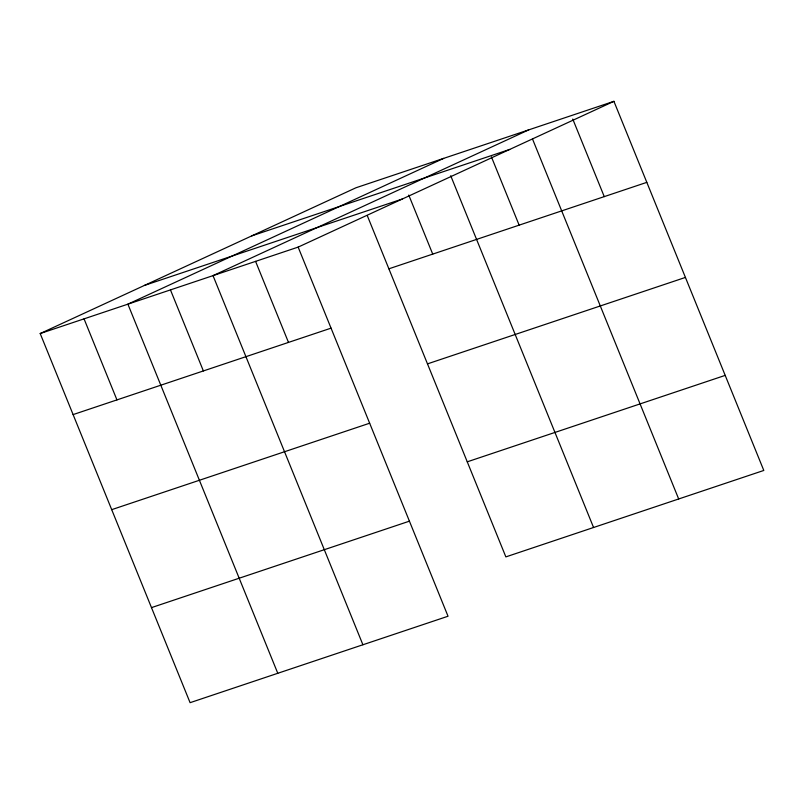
<?xml version="1.0" encoding="UTF-8"?>
<svg xmlns="http://www.w3.org/2000/svg" width="804" height="804" viewBox="0 0 804 804"><rect width="100%" height="100%" fill="white"/><g stroke="black" fill="none" stroke-linecap="round" stroke-linejoin="round"><path stroke-width="1.21" d="M40.2 333.549L298.143 247.109L448.029 616.236L190.086 702.676L40.2 333.549L355.971 187.764L613.914 101.324L763.8 470.451L505.857 556.891L367.257 215.552M443.677 158.378L127.896 304.163L277.782 673.29M528.791 129.846L213.02 275.631L362.905 644.758M298.143 247.109L613.914 101.324M251.763 235.873L509.706 149.433M144.408 285.44L402.342 199M388.875 268.807L646.818 182.357M73.104 414.593L331.047 328.153M427.487 363.87L685.42 277.43M111.706 509.656L369.649 423.216M467.255 461.828L725.198 375.378M151.484 607.613L409.427 521.163M572.76 119.062L604.256 196.628M532.549 139.112L678.676 498.972M491.405 156.85L519.143 225.15M450.722 175.744L593.563 527.504M408.754 195.07L432.733 254.114M255.582 261.37L288.485 342.414M170.458 289.902L203.372 370.935M84.048 318.856L116.952 399.9"/></g></svg>
